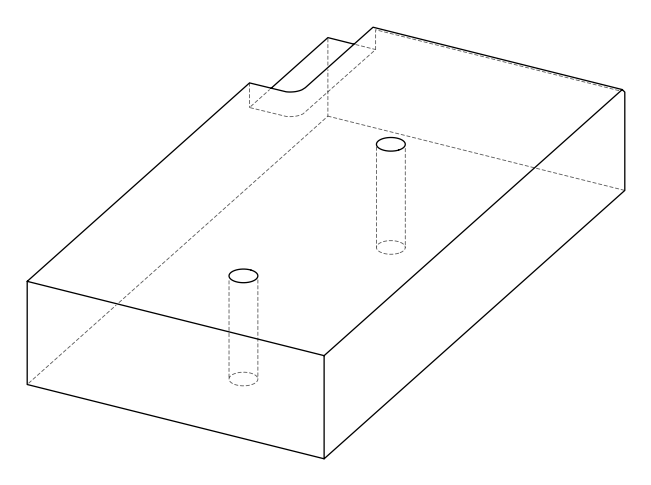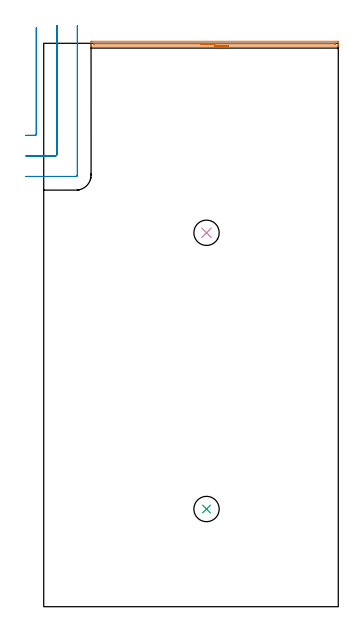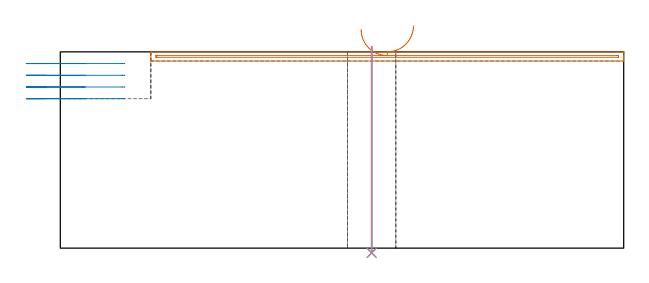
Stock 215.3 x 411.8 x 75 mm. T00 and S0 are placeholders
(PLAN: 4 operations, 2 tool changes, 6.8 min)
(1 AREA_MILL | FG_CHAMFER_SURFACE | UGT0205_001 | 3.04 min | 1124 mm3)
(2 MILL_CORNER_NOTCH_RECTANGULAR | CORNER_NOTCH_RECTANGULAR | UGT0201_104 | Follow Part, ap 5, ae 75% | 3.11 min | 65987 mm3)
(3 INDEXABLE_INSERT_DRILL_THROUGH_HOLE_FROM_SOLID | STEP1HOLE | NXT0302_008 | 0.32 min | 20127 mm3)
(4 INDEXABLE_INSERT_DRILL_THROUGH_HOLE_FROM_SOLID_1 | STEP1HOLE_1 | NXT0302_008 | 0.32 min | 20127 mm3)
(TOOL UGT0205_001 | Chamfer Mill 20 x 3 x 45 deg. | D20 FL50 Z2)
(TOOL UGT0201_104 | End Mill 20 mm | D20 FL22 Z2)
(TOOL NXT0302_008 | Index. Insert Drill 18.5mm [880-D1850L25-05] | D18.5 PA176 FL93 Z2)
(OP 1 AREA_MILL)
G17 G21 G94 G90
T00 M6
G54
G17 G0 G90 X134.95 Y409.8 S1061 M3
G43 Z85. H0
G94 G1 X134.912 Z84.128 F250.
X134.798 Z83.263
X134.609 Z82.412
X134.347 Z81.58
X134.013 Z80.774
X133.61 Z80.
X133.142 Z79.264
X132.61 Z78.572
X132.021 Z77.929
X131.378 Z77.339
X130.686 Z76.808
X129.95 Z76.34
X129.176 Z75.937
X128.37 Z75.603
X127.538 Z75.341
X126.686 Z75.152
X125.822 Z75.038
X124.95 Z75.
X34.765
X34.61 Y409.806 Z74.993
X34.6 Y410.119 Z74.68
Y410.458 Z74.342
Y411.11 Z73.685
Y412.316 Z72.481
X34.605 Y412.87 Z71.924
X34.61 Y413.29 Z71.504
X34.78 Y413.295 Z71.501
X35.212 Y413.3 Z71.5
X214.688 Y413.299 Z71.501
X215.12 Y413.295
X215.29 Y413.29 Z71.504
X215.3 Y412.87 Z71.924
Y412.316 Z72.481
Y411.99 Z72.806
Y411.436 Z73.36
Y411.11 Z73.685
Y410.118 Z74.681
X215.29 Y409.806 Z74.993
X215.134 Y409.8 Z75.
X124.95
Y411.214 Z73.586
X36.891 Y411.215 Z73.585
X36.634 Y411.22 Z73.58
X36.61 Y411.221 Z73.579
X36.606 Y411.24 Z73.56
X36.602 Y411.271 Z73.529
X36.601 Y411.302 Z73.498
Y411.501 Z73.299
X36.61 Y411.831 Z72.969
X36.616 Y411.88 Z72.92
X36.631 Y411.882 Z72.918
X36.677 Y411.884 Z72.916
X36.77 Y411.885 Z72.915
X36.956 Y411.886 Z72.914
X213.009 Y411.885 Z72.915
X213.266 Y411.88 Z72.92
X213.29 Y411.879 Z72.921
X213.294 Y411.86 Z72.94
X213.298 Y411.829 Z72.971
X213.3 Y411.798 Z73.002
Y411.598 Z73.202
X213.298 Y411.354 Z73.446
X213.295 Y411.289 Z73.511
X213.29 Y411.238 Z73.562
X213.279 Y411.221 Z73.579
X213.242 Y411.219 Z73.581
X212.902 Y411.215 Z73.585
X212.796 Y411.214 Z73.586
X124.95
X124.078 Z73.624
X123.214 Z73.738
X122.362 Z73.927
X121.53 Z74.189
X120.724 Z74.523
X119.95 Z74.926
X119.214 Z75.394
X118.522 Z75.925
X117.879 Z76.515
X117.29 Z77.158
X116.758 Z77.85
X116.29 Z78.586
X115.887 Z79.36
X115.553 Z80.166
X115.291 Z80.998
X115.102 Z81.849
X114.988 Z82.714
X114.95 Z83.586
G0 Z85.
M5
M2
(OP 2 MILL_CORNER_NOTCH_RECTANGULAR)
G17 G21 G94 G90
T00 M6
G54
G17 G0 G90 X-13. Y344.5 S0 M3
G43 Z85. H0
Z70.525
G94 G1 X-10. F250.
X-6.395 F500.
G3 X-5.4 Y345.495 R1.
G1 Y420.217
Y423.217 F250.
G0 Z85.
X-13. Y329.5
Z70.525
G1 X-10.
X8.605 F500.
G3 X9.6 Y330.495 R1.
G1 Y421.8
Y424.8 F250.
G0 Z85.
X-13. Y314.5
Z70.525
G1 X-10.
X23.605 F500.
G3 X24.6 Y315.495 R1.
G1 Y421.8
Y424.8 F250.
G0 Z85.
X-13. Y344.5
Z66.05
G1 X-10.
X-6.395 F500.
G3 X-5.4 Y345.495 R1.
G1 Y420.217
Y423.217 F250.
G0 Z85.
X-13. Y329.5
Z66.05
G1 X-10.
X8.605 F500.
G3 X9.6 Y330.495 R1.
G1 Y421.8
Y424.8 F250.
G0 Z85.
X-13. Y314.5
Z66.05
G1 X-10.
X23.605 F500.
G3 X24.6 Y315.495 R1.
G1 Y421.8
Y424.8 F250.
G0 Z85.
X-13. Y344.5
Z61.575
G1 X-10.
X-6.395 F500.
G3 X-5.4 Y345.495 R1.
G1 Y420.217
Y423.217 F250.
G0 Z85.
X-13. Y329.5
Z61.575
G1 X-10.
X8.605 F500.
G3 X9.6 Y330.495 R1.
G1 Y421.8
Y424.8 F250.
G0 Z85.
X-13. Y314.5
Z61.575
G1 X-10.
X23.605 F500.
G3 X24.6 Y315.495 R1.
G1 Y421.8
Y424.8 F250.
G0 Z85.
X-13. Y344.5
Z57.1
G1 X-10.
X-6.395 F500.
G3 X-5.4 Y345.495 R1.
G1 Y420.217
Y423.217 F250.
G0 Z85.
X-13. Y329.5
Z57.1
G1 X-10.
X8.605 F500.
G3 X9.6 Y330.495 R1.
G1 Y421.8
Y424.8 F250.
G0 Z85.
X-13. Y314.5
Z57.1
G1 X-10.
X23.605 F500.
G3 X24.6 Y315.495 R1.
G1 Y421.8
Y424.8 F250.
G0 Z85.
M5
M2
(OP 3 INDEXABLE_INSERT_DRILL_THROUGH_HOLE_FROM_SOLID)
G17 G21 G94 G90
T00 M6
G54
G17 G0 G90 X119. Y71.4 S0 M3
G43 Z85. H1
G94 G81 G98 Z-1.823 F250. R77.
G80
M5
M2
(OP 4 INDEXABLE_INSERT_DRILL_THROUGH_HOLE_FROM_SOLID_1)
G17 G21 G94 G90
T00 M6
G54
G17 G0 G90 X119. Y273.3 S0 M3
G43 Z85. H1
G94 G81 G98 Z-1.823 F250. R77.
G80
M5
M2
